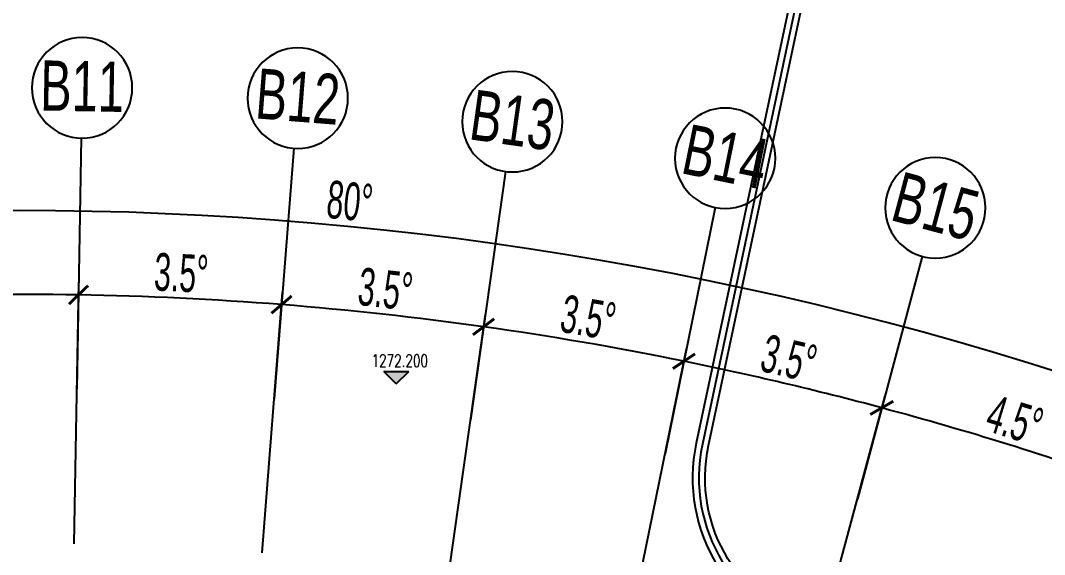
# Model space of a CAD drawing. Extents: x 1962160 to 37842216, y -162679 to 2997677.
# Drawn here: x 37613660 to 37662616, y 2903552 to 2929061 of the extents above; entities that cross this region are included whole.
import ezdxf
from ezdxf.enums import TextEntityAlignment as Align

# ---------------------------------------------------------------- set-up
doc = ezdxf.new("R2010")
doc.units = 0
doc.header["$LTSCALE"] = 1000
doc.layers.get('0').update_dxf_attribs({"color": 8})
doc.layers.get('Defpoints').update_dxf_attribs({"color": 8})
for name, color, linetype in [('#标注', 8, 'Continuous'), ('A-DIMS-ELEV', 8, 'Continuous'), ('A-FLOR', 8, 'Continuous'), ('DIM', 8, 'Continuous'), ('G-ACCS', 8, 'Continuous'), ('周边建筑', 8, 'Continuous')]:
    doc.layers.add(name, color=color, linetype=linetype)
doc.styles.add('#文字', font='jrs.shx', dxfattribs={"width": 0.7, "bigfont": 'hztxt.shx'})
doc.styles.add('_TCH_DIM', font='SIMPLEX', dxfattribs={"bigfont": 'GBCBIG'})
doc.styles.add('JHZX', font='jrs.shx', dxfattribs={"width": 0.6, "bigfont": 'jhz.shx'})
doc.dimstyles.new('JZBZ-600', dxfattribs={"dimscale": 600, "dimtxt": 3, "dimasz": 1.5, "dimexe": 1, "dimexo": 1, "dimgap": 0.5, "dimtad": 1, "dimdec": 0, "dimdsep": 46, "dimtxsty": 'JHZX', "dimblk1": 'ARCHTICK', "dimblk2": 'ARCHTICK', "dimsah": 1, "dimcen": 0, "dimclrd": 1, "dimclre": 1, "dimclrt": 2, "dimadec": 1, "dimazin": 2, "dimtfac": 1, "dimtdec": 0, "dimtix": 1, "dimtmove": 0, "dimatfit": 3, "dimfxl": 1, "dimtolj": 1, "dimlwd": -1, "dimlwe": -1, "dimarcsym": 1})

# ---------------------------------------------------------------- blocks, each defined once
blk = doc.blocks.new('1234')
at = {"layer": '周边建筑'}
for points in [[(899.9999998621643, 147897.2616378292, -0.06424754974339256), (38411.22599733435, 142825.0248288214, 0.3992271408683902), (47734.13426394202, 147881.3795785159), (62643.80696957186, 193768.6338093206, 0.4257611201714258), (57410.8051248882, 203558.9581788629, 0.1695890934855462), (-81790.47026674077, 195045.0434476584, 0.4257611201712679), (-85791.3257065732, 184689.9521724582), (-65400.53789663129, 140961.7665993124, 0.3992271408685563), (-55530.9065411333, 137079.2778602466, -0.09498676638333799), (-899.9999992009252, 147897.2616378367)], [(3507.282386738807, 147308.2532562092, 0.01190288189879027), (-3507.282390698791, 147308.2532562315), (-3529.532858530059, 148157.964341335, 0.09051536275890958), (-55643.5452967938, 137357.3291338012, -0.3992271408685528), (-65128.64556051977, 141088.5520778373), (-85519.43337046169, 184816.737650983, -0.425761120171263), (-81674.45541529916, 194768.3838115633, -0.08617948601408663), (-11230.48231103458, 210901.2002502978), (-9979.055130984634, 202999.9999966249), (9979.055131915957, 202999.9999895692), (11230.48231178708, 210901.2002502382, -0.05548064099764077), (57329.37135875039, 203270.2220680118, -0.4257611201714432), (62358.49001468346, 193861.3389076069), (47448.81730905734, 147974.0846768022, -0.3992271408683997), (38489.13923465274, 143114.7307615206, 0.0597972305577292), (3529.532854573801, 148157.9643414542), (3507.2932679113, 147308.6687912941)], [(-53552.56643567048, 204917.9412060007, 0.03537684678875146), (-81906.48511818238, 195321.703083761, 0.4257611201712687), (-86063.21804268472, 184563.1666939333), (-65672.43023274094, 140834.9811207876, 0.3992271408685562), (-55418.26778547093, 136801.2265866995, -0.08992013827698078), (-3863.717572046444, 147549.4211662337, -0.08992013827698078)]]:
    blk.add_lwpolyline(points, format="xyb", dxfattribs=at)
blk = doc.blocks.new('总体道路0521')
at = {"layer": 'G-ACCS'}
for radius, start, end in [(223.8000000007542, 2.615028490091015, 87.02539691564355), (216.8000000007542, 34.91992540632319, 94.11445536007074)]:
    blk.add_arc((35647972.51118848, 2918657.176535503), radius, start, end, dxfattribs=at)
blk = doc.blocks.new('A$C06ac024f')
at = {"layer": 'A-DIMS-ELEV'}
blk.add_hatch(color=256, dxfattribs=at).paths.add_polyline_path([(17965.46936338395, 154822.0560298664), (17365.46936338395, 155422.0560298664), (18565.46936338395, 155422.0560298664)])
for p, q in [((17965.46936338395, 154822.0560298664), (17365.46936338395, 155422.0560298664)), ((17365.46936338395, 155422.0560298664), (18565.46936338395, 155422.0560298664)), ((17965.46936338395, 154822.0560298664), (18565.46936338395, 155422.0560298664))]:
    blk.add_line(p, q, dxfattribs=at)
at = {"xscale": 1000, "yscale": 1000, "zscale": 1000}
blk.add_blockref('总体道路0521', (-35647972511.19448, -2918657176.530752), dxfattribs=at)
at = {"layer": '周边建筑', "rotation": 322.9999995626877}
blk.add_blockref('1234', (-0.004684269428253174, 0.005673641338944435), dxfattribs=at)
at = {"layer": 'A-DIMS-ELEV', "style": '_TCH_DIM', "width": 0.7058823529411765}
blk.add_text('1272.200', height=595, dxfattribs=at).set_placement((16785.46936338395, 155632.0560298664))
blk = doc.blocks.new('_ARCHTICK')
at = {"const_width": 0.15}
blk.add_lwpolyline([(-0.5, -0.5), (0.5, 0.5)], dxfattribs=at)
blk = doc.blocks.new('*D105')
at = {"layer": '#标注', "color": 1, "transparency": 16777216}
for p, q in [((36697228.95972591, 3039962.314867162), (36687878.68758705, 3053567.233559005)), ((36885579.84404776, 3021820.877508908), (36897354.91261559, 3033391.061686594))]:
    blk.add_line(p, q, dxfattribs=at)
blk.add_arc((36780594.81168813, 2918662.568637636), 163093.4582867492, 44.49716931342737, 124.4996298123026, dxfattribs=at)
at = {"layer": 'Defpoints', "color": 0, "transparency": 16777216}
for p in [(36833249.46786097, 3073022.418725839), (36697568.80027325, 3039467.836958271), (36885151.87300182, 3021400.353093639), (36780594.81168813, 2918662.568637636)]:
    blk.add_point(p, dxfattribs=at)
at = {"layer": '#标注', "color": 1, "transparency": 16777216, "xscale": 900, "yscale": 900, "zscale": 900}
for p, rotation in [((36688218.52813439, 3053072.755650114), 214.4996298123025), ((36896926.94156966, 3032970.537271325), 314.4971693134274)]:
    blk.add_blockref('_ARCHTICK', p, dxfattribs=dict(at, rotation=rotation))
at = {"layer": '#标注', "color": 2, "transparency": 16777216, "insert": (36796346.20989023, 3082199.212514472), "char_height": 1800, "attachment_point": 5, "rotation": 354.498399562864, "style": 'JHZX'}
blk.add_mtext('\\A1;80°', dxfattribs=at)
blk = doc.blocks.new('*D123')
at = {"layer": '#标注', "color": 1, "transparency": 16777216}
for p, q in [((36818696.10643655, 3060839.238667971), (36821931.75420173, 3072913.201709976)), ((36829734.00678878, 3057411.455722472), (36833907.01791243, 3069194.323716383))]:
    blk.add_line(p, q, dxfattribs=at)
blk.add_arc((36780594.8116881, 2918662.568637654), 159093.4582867682, 70.49793153011785, 74.99805581195378, dxfattribs=at)
at = {"layer": 'Defpoints', "color": 0, "transparency": 16777216}
for p in [(36829762.74698215, 3069967.699444788), (36818540.79534382, 3060259.688441956), (36829533.70225485, 3056845.878058761), (36780594.8116881, 2918662.568637654)]:
    blk.add_point(p, dxfattribs=at)
at = {"layer": '#标注', "color": 1, "transparency": 16777216, "xscale": 900, "yscale": 900, "zscale": 900}
for p, rotation in [((36821776.44310901, 3072333.651483962), 164.9980558119538), ((36833706.7133785, 3068628.746052677), 340.4979315301179)]:
    blk.add_blockref('_ARCHTICK', p, dxfattribs=dict(at, rotation=rotation))
at = {"layer": '#标注', "color": 2, "transparency": 16777216, "insert": (36828133.84676784, 3071744.353684796), "char_height": 1800, "attachment_point": 5, "rotation": 342.7479936710358, "style": 'JHZX'}
blk.add_mtext('\\A1;4.5°', dxfattribs=at)
blk = doc.blocks.new('*D124')
at = {"layer": '#标注', "color": 1, "transparency": 16777216}
for p, q in [((36809945.09746798, 3062900.13270145), (36812437.58984175, 3075149.111506513)), ((36818696.10643656, 3060839.238667971), (36821931.75420174, 3072913.201709983))]:
    blk.add_line(p, q, dxfattribs=at)
blk.add_arc((36780594.81168814, 2918662.568637649), 159093.4582867738, 74.99805581196416, 78.49816080525527, dxfattribs=at)
at = {"layer": 'Defpoints', "color": 0, "transparency": 16777216}
for p in [(36818638.95052227, 3073140.308037262), (36809825.45783404, 3062312.181718807), (36818540.79534384, 3060259.688441955), (36780594.81168814, 2918662.568637649)]:
    blk.add_point(p, dxfattribs=at)
at = {"layer": '#标注', "color": 1, "transparency": 16777216, "xscale": 900, "yscale": 900, "zscale": 900}
for p, rotation in [((36812317.95020781, 3074561.160523871), 168.4981608052553), ((36821776.44310903, 3072333.651483965), 344.9980558119642)]:
    blk.add_blockref('_ARCHTICK', p, dxfattribs=dict(at, rotation=rotation))
at = {"layer": '#标注', "color": 2, "transparency": 16777216, "insert": (36817339.28637292, 3074687.683121418), "char_height": 1800, "attachment_point": 5, "rotation": 346.7481083086097, "style": 'JHZX'}
blk.add_mtext('\\A1;3.5°', dxfattribs=at)
blk = doc.blocks.new('*D125')
at = {"layer": '#标注', "color": 1, "transparency": 16777216}
for p, q in [((36801084.57607791, 3064422.932652248), (36802824.61301877, 3076801.23105892)), ((36809945.09746797, 3062900.132701446), (36812437.58984175, 3075149.111506508))]:
    blk.add_line(p, q, dxfattribs=at)
blk.add_arc((36780594.81168813, 2918662.568637647), 159093.4582867718, 78.49816080525034, 81.99827266012159, dxfattribs=at)
at = {"layer": 'Defpoints', "color": 0, "transparency": 16777216}
for p in [(36809137.05710045, 3075174.768470336), (36801001.05430474, 3063828.774328729), (36809825.45783404, 3062312.181718805), (36780594.81168813, 2918662.568637647)]:
    blk.add_point(p, dxfattribs=at)
at = {"layer": '#标注', "color": 1, "transparency": 16777216, "xscale": 900, "yscale": 900, "zscale": 900}
for p, rotation in [((36802741.09124561, 3076207.072735398), 171.9982726601216), ((36812317.9502078, 3074561.160523865), 348.4981608052503)]:
    blk.add_blockref('_ARCHTICK', p, dxfattribs=dict(at, rotation=rotation))
at = {"layer": '#标注', "color": 2, "transparency": 16777216, "insert": (36807745.34620124, 3076639.91272592), "char_height": 1800, "attachment_point": 5, "rotation": 350.24821673268593, "style": 'JHZX'}
blk.add_mtext('\\A1;3.5°', dxfattribs=at)
blk = doc.blocks.new('*D126')
at = {"layer": '#标注', "color": 1, "transparency": 16777216}
for p, q in [((36792148.29113687, 3065401.899680981), (36793129.43863343, 3077863.334172646)), ((36801084.57607791, 3064422.932652248), (36802824.61301876, 3076801.231058917))]:
    blk.add_line(p, q, dxfattribs=at)
blk.add_arc((36780594.81168813, 2918662.568637649), 159093.4582867673, 81.99827266012345, 85.49812040237236, dxfattribs=at)
at = {"layer": 'Defpoints', "color": 0, "transparency": 16777216}
for p in [(36799528.91317642, 3076625.311936422), (36792101.19605704, 3064803.750825381), (36801001.05430474, 3063828.774328728), (36780594.81168813, 2918662.568637649)]:
    blk.add_point(p, dxfattribs=at)
at = {"layer": '#标注', "color": 1, "transparency": 16777216, "xscale": 900, "yscale": 900, "zscale": 900}
for p, rotation in [((36793082.3435536, 3077265.185317046), 175.4981204023724), ((36802741.0912456, 3076207.072735397), 351.9982726601235)]:
    blk.add_blockref('_ARCHTICK', p, dxfattribs=dict(at, rotation=rotation))
at = {"layer": '#标注', "color": 2, "transparency": 16777216, "insert": (36798050.47502566, 3078002.747459495), "char_height": 1800, "attachment_point": 5, "rotation": 353.7481965312494, "style": 'JHZX'}
blk.add_mtext('\\A1;3.5°', dxfattribs=at)
blk = doc.blocks.new('*D127')
at = {"layer": '#标注', "color": 1, "transparency": 16777216}
for p, q in [((36783167.50547411, 3065833.542029486), (36783385.98442487, 3078331.63256157)), ((36792148.29113687, 3065401.899680981), (36793129.43863343, 3077863.334172647))]:
    blk.add_line(p, q, dxfattribs=at)
blk.add_arc((36780594.81168813, 2918662.568637648), 159093.458286769, 85.49812040237063, 88.99851526146787, dxfattribs=at)
at = {"layer": 'Defpoints', "color": 0, "transparency": 16777216}
for p in [(36789850.11900359, 3077486.583686192), (36783157.01848447, 3065233.633683947), (36792101.19605703, 3064803.750825381), (36780594.81168813, 2918662.568637648)]:
    blk.add_point(p, dxfattribs=at)
at = {"layer": '#标注', "color": 1, "transparency": 16777216, "xscale": 900, "yscale": 900, "zscale": 900}
for p, rotation in [((36783375.49743523, 3077731.72421603), 178.9985152614679), ((36793082.3435536, 3077265.185317048), 355.4981204023706)]:
    blk.add_blockref('_ARCHTICK', p, dxfattribs=dict(at, rotation=rotation))
at = {"layer": '#标注', "color": 2, "transparency": 16777216, "insert": (36788290.0925232, 3078771.204951875), "char_height": 1800, "attachment_point": 5, "rotation": 357.2483178319163, "style": 'JHZX'}
blk.add_mtext('\\A1;3.5°', dxfattribs=at)
blk = doc.blocks.new('*D128')
at = {"layer": '#标注', "color": 1, "transparency": 16777216}
for p, q in [((36774177.80064718, 3065716.083154364), (36773632.85361662, 3078204.198814219)), ((36783167.50547411, 3065833.542029486), (36783385.98442487, 3078331.632561568))]:
    blk.add_line(p, q, dxfattribs=at)
blk.add_arc((36780594.81168813, 2918662.568637647), 159093.4582867675, 88.99851526146627, 92.49864510291292, dxfattribs=at)
at = {"layer": 'Defpoints', "color": 0, "transparency": 16777216}
for p in [(36780136.03071637, 3077755.36542513), (36783157.01848447, 3065233.633683946), (36774203.95810466, 3065116.65360269), (36780594.81168813, 2918662.568637647)]:
    blk.add_point(p, dxfattribs=at)
at = {"layer": '#标注', "color": 1, "transparency": 16777216, "xscale": 900, "yscale": 900, "zscale": 900}
for p, rotation in [((36773659.01107409, 3077604.769262547), 182.4986451029129), ((36783375.49743523, 3077731.724216028), 358.9985152614663)]:
    blk.add_blockref('_ARCHTICK', p, dxfattribs=dict(at, rotation=rotation))
at = {"layer": '#标注', "color": 2, "transparency": 16777216, "insert": (36778500.60695809, 3078942.346139615), "char_height": 1800, "attachment_point": 5, "rotation": 0.7485801821910395, "style": 'JHZX'}
blk.add_mtext('\\A1;3.5°', dxfattribs=at)
blk = doc.blocks.new('*U247')
blk.add_line((-8.960830237663566e-17, -20), (0, 0))
blk.add_circle((0, -24), 4)
at = {"style": 'JHZX', "width": 0.75}
blk.add_attdef('AXES', text='', height=4, dxfattribs=at).set_placement((0, -24), align=Align.MIDDLE_CENTER)
blk = doc.blocks.new('ZW-5001')
at = {"layer": '#标注'}
ref = blk.add_blockref('*U247', (36783296.60615754, 3073224.418086137), dxfattribs=dict(at, xscale=-600.0000000000003, yscale=600.0000000000006, rotation=178.9986842433645))
ref.add_attrib('AXES', 'B11', dxfattribs={"layer": '0', "height": 2399.999999999998, "rotation": 358.9986840380497, "style": '#文字', "width": 0.7}).set_placement((36783549.64947488, 3087702.206904662), align=Align.MIDDLE_CENTER)
ref = blk.add_blockref('*U247', (36792727.59531587, 3072771.414723855), dxfattribs=dict(at, xscale=-600.0000000000002, yscale=600.0000000000003, rotation=175.498713934369))
ref.add_attrib('AXES', 'B12', dxfattribs={"layer": '0', "height": 2399.999999999998, "rotation": 355.498713718895, "style": '#文字', "width": 0.7}).set_placement((36793864.00703901, 3087206.752211762), align=Align.MIDDLE_CENTER)
ref = blk.add_blockref('*U247', (36802113.33911734, 3071743.51305342), dxfattribs=dict(at, xscale=-600.0000000000003, yscale=600.0000000000006, rotation=171.9987436253736))
ref.add_attrib('AXES', 'B13', dxfattribs={"layer": '0', "height": 2399.999999999998, "rotation": 351.9987434328659, "style": '#文字', "width": 0.7}).set_placement((36804128.8800443, 3086082.550495523), align=Align.MIDDLE_CENTER)
ref = blk.add_blockref('*U247', (36811418.82554749, 3070144.547497431), dxfattribs=dict(at, xscale=-600.0000000000001, yscale=600.0000000000003, rotation=168.4987733163782))
ref.add_attrib('AXES', 'B14', dxfattribs={"layer": '0', "height": 2399.999999999998, "rotation": 348.4987730589133, "style": '#文字', "width": 0.7}).set_placement((36814305.97702555, 3084333.795410445), align=Align.MIDDLE_CENTER)
ref = blk.add_blockref('*U247', (36820609.34197914, 3067980.482740878), dxfattribs=dict(at, xscale=-600.0000000000002, yscale=600.0000000000003, rotation=164.9988030073825))
ref.add_attrib('AXES', 'B15', dxfattribs={"layer": '0', "height": 2399.999999999998, "rotation": 344.9988028044305, "style": '#文字', "width": 0.7}).set_placement((36824357.33395199, 3081967.010407373), align=Align.MIDDLE_CENTER)
for base, center, p1, p2, picture, middle in [((36833249.46786097, 3073022.418725839), (36780594.81168813, 2918662.568637637), (36885151.87300182, 3021400.353093639), (36697568.80027326, 3039467.83695827), '*D105', (36796346.20989022, 3082199.212514473)), ((36780136.03071637, 3077755.36542513), (36780594.81168813, 2918662.568637647), (36783157.01848447, 3065233.633683946), (36774203.95810466, 3065116.653602691), '*D128', (36778500.60695809, 3078942.346139614)), ((36789850.11900359, 3077486.583686192), (36780594.81168812, 2918662.568637648), (36792101.19605704, 3064803.750825381), (36783157.01848447, 3065233.633683946), '*D127', (36788290.09252321, 3078771.204951875)), ((36799528.91317642, 3076625.311936422), (36780594.81168813, 2918662.568637648), (36801001.05430474, 3063828.774328729), (36792101.19605704, 3064803.750825382), '*D126', (36798050.47502566, 3078002.747459496)), ((36809137.05710045, 3075174.768470336), (36780594.81168813, 2918662.568637647), (36809825.45783404, 3062312.181718804), (36801001.05430474, 3063828.774328729), '*D125', (36807745.34620124, 3076639.91272592)), ((36818638.95052227, 3073140.308037262), (36780594.81168814, 2918662.568637649), (36818540.79534383, 3060259.688441955), (36809825.45783404, 3062312.181718806), '*D124', (36817339.28637291, 3074687.683121419)), ((36829762.74698215, 3069967.699444788), (36780594.8116881, 2918662.568637654), (36829533.70225485, 3056845.878058762), (36818540.79534382, 3060259.688441955), '*D123', (36828133.84676783, 3071744.353684796))]:
    dim = blk.add_angular_dim_3p(base=base, center=center, p1=p1, p2=p2, dimstyle='JZBZ-600', dxfattribs=at)
    dim.commit()
    dim.dimension.update_dxf_attribs({"geometry": picture, "text_midpoint": middle})
blk = doc.blocks.new('FDGFH')
at = {"layer": 'A-FLOR'}
blk.add_blockref('ZW-5001', (-36780598.51155947, -2918657.163268261), dxfattribs=at)

msp = doc.modelspace()

# ---------------------------------------------------------------- block references
at = {"layer": 'DIM', "ltscale": 10}
msp.add_blockref('A$C06ac024f', (37613657.10216346, 2756879.841327364), dxfattribs=at)
at = {"layer": 'DIM'}
msp.add_blockref('FDGFH', (37613657.09676763, 2756879.827155179), dxfattribs=at)

doc.saveas('drawing.dxf')
